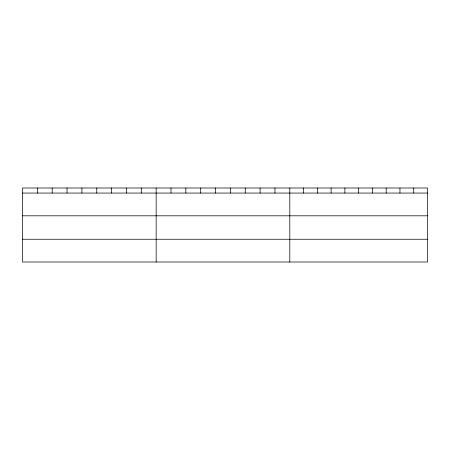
<?xml version="1.0" encoding="UTF-8"?>
<svg xmlns="http://www.w3.org/2000/svg" width="450" height="450" viewBox="0 0 450 450"><rect width="100%" height="100%" fill="white"/><g stroke="black" fill="none" stroke-linecap="round" stroke-linejoin="round"><path stroke-width="0.67" d="M427.5 215.809L427.5 187.999L22.5 187.999L22.5 262.001L427.5 262.001L427.5 215.809L22.5 215.809M22.5 193.056L427.5 193.056M22.5 239.248L427.5 239.248M413.73 187.999L413.73 193.056M399.96 187.999L399.96 193.056M386.19 187.999L386.19 193.056M372.42 187.999L372.42 193.056M358.65 187.999L358.65 193.056M344.88 187.999L344.88 193.056M331.11 187.999L331.11 193.056M317.34 187.999L317.34 193.056M303.57 187.999L303.57 193.056M289.8 187.999L289.8 262.001M274.95 187.999L274.95 193.056M260.1 187.999L260.1 193.056M245.25 187.999L245.25 193.056M230.4 187.999L230.4 193.056M215.55 187.999L215.55 193.056M200.7 187.999L200.7 193.056M185.85 187.999L185.85 193.056M171 187.999L171 193.056M156.15 187.999L156.15 262.001M141.3 187.999L141.3 193.056M126.45 187.999L126.45 193.056M111.6 187.999L111.6 193.056M96.75 187.999L96.75 193.056M81.9 187.999L81.9 193.056M67.05 187.999L67.05 193.056M52.2 187.999L52.2 193.056M37.35 187.999L37.35 193.056"/></g></svg>
